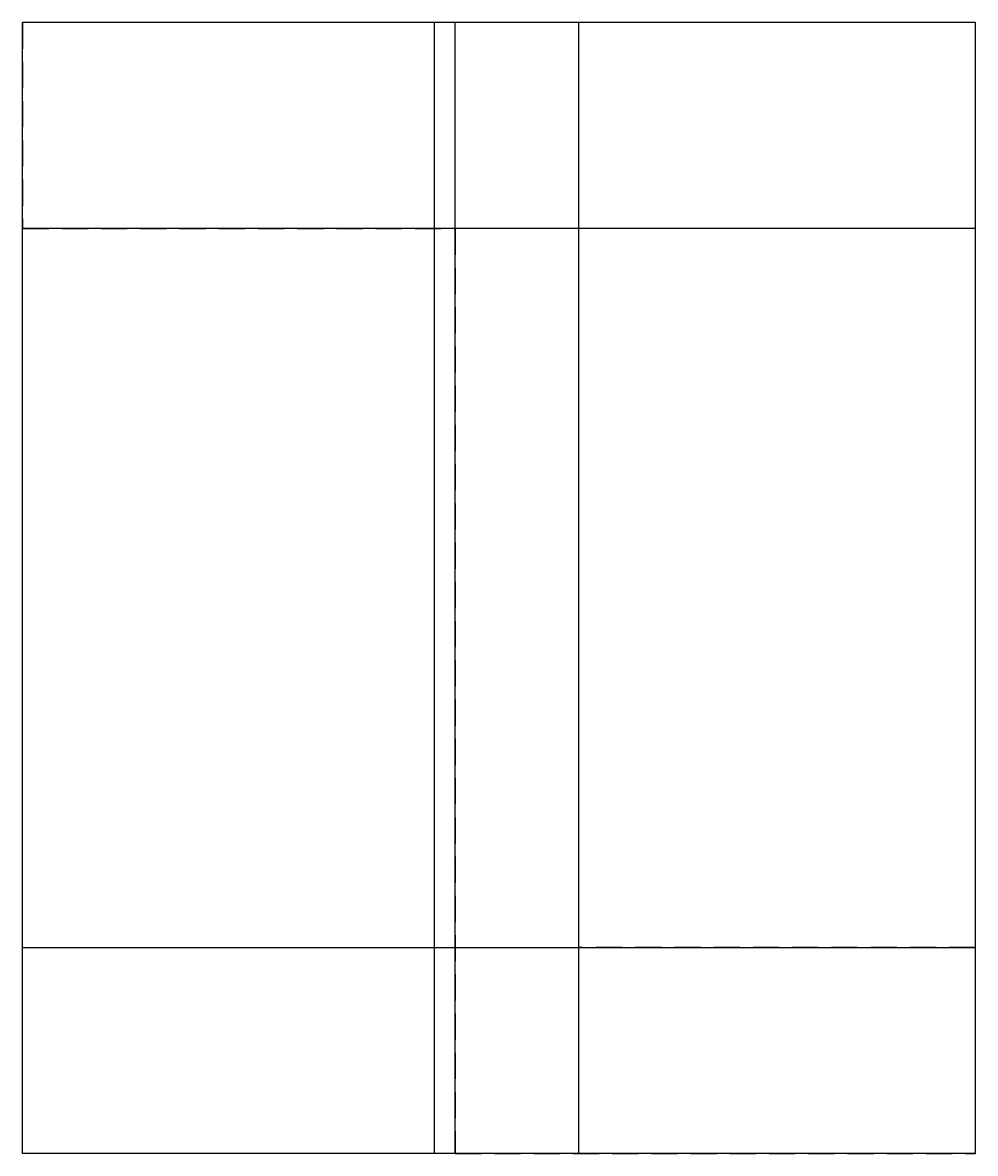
# Model space of a CAD drawing. Extents: x 0 to 231, y -50 to 224.
import ezdxf

# ---------------------------------------------------------------- set-up
doc = ezdxf.new("R2010")
doc.units = 0
doc.linetypes.add('HIDDEN', pattern=[9.525, 6.35, -3.175])
doc.layers.get('0').update_dxf_attribs({"linetype": 'CONTINUOUS'})

msp = doc.modelspace()

# ---------------------------------------------------------------- linework, layer by layer
at = {"linetype": 'CONTINUOUS'}
for p, q in [((231.27, 224.43), (0, 224.43)), ((0, -50), (0, 224.43)), ((100, -50), (100, 224.43)), ((105, -50), (105, 224.43)), ((135, -50), (135, 224.43)), ((231.27, -50), (231.27, 224.43)), ((231.27, 174.43), (0, 174.43)), ((0, 0), (231.27, 0)), ((231.27, -50), (0, -50))]:
    msp.add_line(p, q, dxfattribs=at)
at = {"linetype": 'HIDDEN'}
for p, q in [((135, 224.43), (0, 224.43)), ((0, 224.43), (0, 174.43)), ((135, 0), (135, 224.43)), ((0, 174.43), (105, 174.43)), ((105, 174.43), (105, -50)), ((231.27, 0), (135, 0)), ((231.27, -50), (231.27, 0)), ((105, -50), (231.27, -50))]:
    msp.add_line(p, q, dxfattribs=at)

doc.saveas('drawing.dxf')
